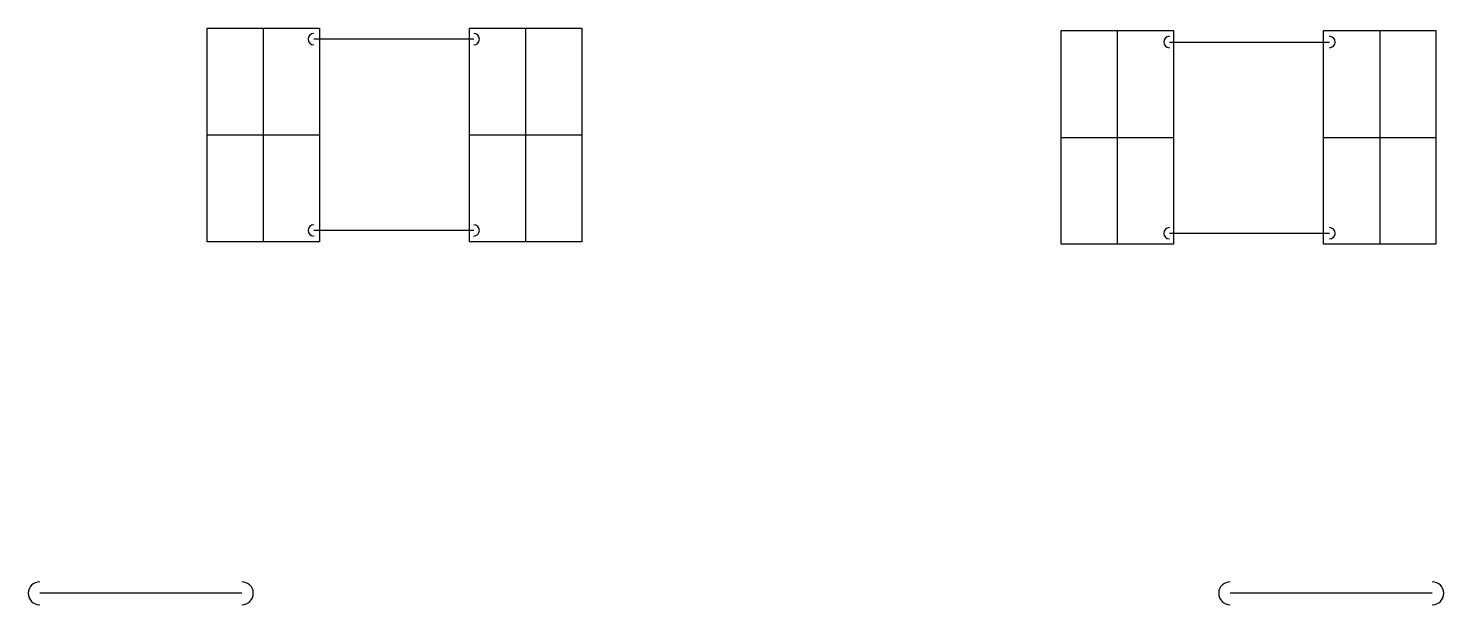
# Model space of a CAD drawing. Header units: inches. Extents: x 0 to 2.1, y -0.07 to 2.7.
# Drawn here: x 1.376 to 1.624, y 0.3079 to 0.4089 of the extents above; entities that cross this region are included whole.
import ezdxf

# ---------------------------------------------------------------- set-up
doc = ezdxf.new("R2010")
doc.units = ezdxf.units.IN
doc.header["$LTSCALE"] = 0.03937
doc.header["$MEASUREMENT"] = 0
for name, color, linetype, true_color in [('freetronics11$components$ghosts', 9, 'Continuous', 0xbebebe), ('freetronics11$dxf$0', 18, 'Continuous', 0x000000), ('freetronics11$screen', 52, 'Continuous', 0xd7d71f)]:
    doc.layers.add(name, color=color, linetype=linetype, true_color=true_color)

# ---------------------------------------------------------------- blocks, each defined once
blk = doc.blocks.new('RECT')
at = {"layer": 'freetronics11$dxf$0', "color": 0, "linetype": 'ByBlock', "lineweight": -2}
for p, q in [((0.5, 0.5), (-0.5, 0.5)), ((-0.5, 0.5), (-0.5, -0.5)), ((0, -0.5), (0, 0.5)), ((0.5, -0.5), (0.5, 0.5)), ((-0.5, 0), (0.5, 0)), ((-0.5, -0.5), (0.5, -0.5))]:
    blk.add_line(p, q, dxfattribs=at)

msp = doc.modelspace()

# ---------------------------------------------------------------- linework, layer by layer
at = {"layer": 'freetronics11$components$ghosts'}
for p, q in [((1.45402, 0.40701, -0.06457), (1.42598, 0.40701, -0.06457)), ((1.57598, 0.4065, -0.06457), (1.60402, 0.4065, -0.06457)), ((1.45402, 0.3735, -0.06457), (1.42598, 0.3735, -0.06457)), ((1.57598, 0.37299, -0.06457), (1.60402, 0.37299, -0.06457))]:
    msp.add_line(p, q, dxfattribs=at)
for centre, start, end in [((1.42598, 0.40701, -0.06457), 90, 270), ((1.45402, 0.40701, -0.06457), 270, 90), ((1.57598, 0.4065, -0.06457), 90, 270), ((1.60402, 0.4065, -0.06457), 270, 90), ((1.42598, 0.3735, -0.06457), 90, 270), ((1.45402, 0.3735, -0.06457), 270, 90), ((1.57598, 0.37299, -0.06457), 90, 270), ((1.60402, 0.37299, -0.06457), 270, 90)]:
    msp.add_arc(centre, 0.001, start, end, dxfattribs=at)
at = {"layer": 'freetronics11$screen'}
for p, q in [((1.41339, 0.30992, -0.0642), (1.37795, 0.30992, -0.0642)), ((1.62205, 0.30992, -0.0642), (1.58661, 0.30992, -0.0642))]:
    msp.add_line(p, q, dxfattribs=at)
for centre, start, end in [((1.37795, 0.30992, -0.0642), 90, 270), ((1.41339, 0.30992, -0.0642), 270, 90), ((1.58661, 0.30992, -0.0642), 90, 270), ((1.62205, 0.30992, -0.0642), 270, 90)]:
    msp.add_arc(centre, 0.002, start, end, dxfattribs=at)

# ---------------------------------------------------------------- block references
at = {"layer": 'freetronics11$components$ghosts', "extrusion": (0, 0, -1), "xscale": 0.019689, "yscale": 0.037402}
for p, rotation in [((-1.41716, 0.3902, 0.06457), 360), ((-1.46316, 0.3902, 0.06457), 360), ((-1.56684, 0.3898, 0.06457), 180), ((-1.61284, 0.3898, 0.06457), 180)]:
    msp.add_blockref('RECT', p, dxfattribs=dict(at, rotation=rotation))

doc.saveas('drawing.dxf')
